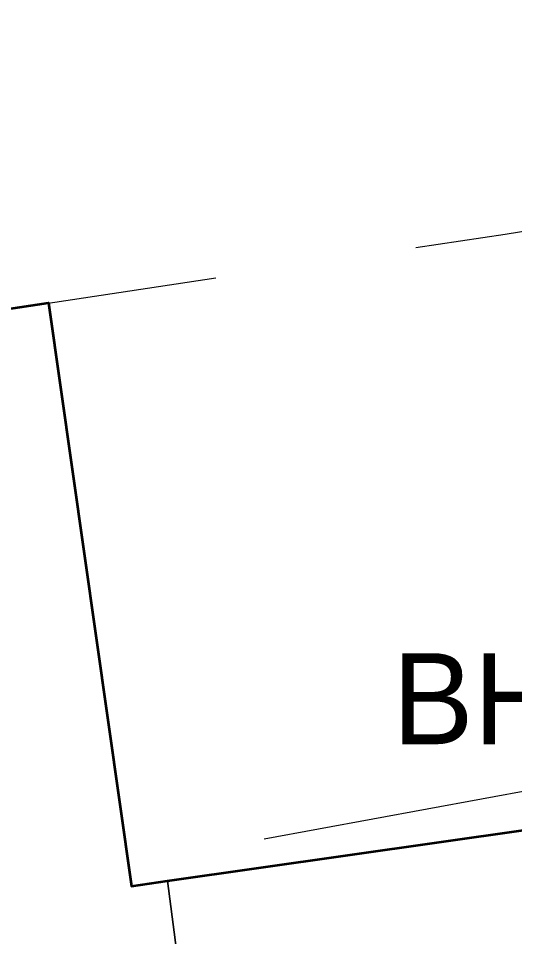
# Model space of a CAD drawing. Header units: metres. Extents: x 0 to 105485, y 0 to 425721.
# Drawn here: x 104796.27 to 104801.17, y 425179.34 to 425188.42 of the extents above; entities that cross this region are included whole.
import ezdxf
from ezdxf.enums import TextEntityAlignment as Align

# ---------------------------------------------------------------- set-up
doc = ezdxf.new("R2010")
doc.units = ezdxf.units.M
doc.header["$MEASUREMENT"] = 0
doc.linetypes.add('KG-PERCEEL-SO', pattern=[19, 5.5, -4, 5.5, -4])
for name, color, linetype, lineweight in [('B-XX-KG-GRENS_PERCEEL-G', 150, 'KG-PERCEEL-SO', 18), ('B-XX-MO-ONDERZOEK_BORING-T', 30, 'Continuous', 18), ('B-XX-OG-BEBOUWING-G', 7, 'Continuous', 35), ('B-XX-OG-TERREIN_ERF-G', 7, 'Continuous', 18), ('B-XX-VH-OPENVERHARDING-G', 90, 'Continuous', 18)]:
    doc.layers.add(name, color=color, linetype=linetype, lineweight=lineweight)

msp = doc.modelspace()

# ---------------------------------------------------------------- linework, layer by layer
at = {"layer": 'B-XX-KG-GRENS_PERCEEL-G', "ltscale": 0.5, "flags": 128}
for points in [[(104786.106, 425184.026), (104801.078, 425186.282), (104805.036, 425186.913)], [(104792.495, 425171.875), (104796.012, 425171.625), (104798.536, 425173.772), (104797.708, 425180.123), (104802.303, 425180.969), (104802.085, 425182.047), (104807.537, 425183.147)]]:
    msp.add_lwpolyline(points, dxfattribs=at)
at = {"layer": 'B-XX-OG-BEBOUWING-G', "ltscale": 0.5}
msp.add_lwpolyline([(104799.718, 425195.136), (104792.057, 425194.685), (104789.462, 425194.532), (104788.934, 425194.495), (104787.988, 425194.428), (104782.042, 425194.043), (104782.545, 425192.548), (104783.631, 425189.322), (104784.256, 425189.345), (104784.358, 425187.647), (104785.935, 425187.571), (104785.896, 425187.122), (104786.106, 425184.026), (104796.564, 425185.602), (104797.385, 425179.838), (104797.739, 425179.888), (104803.089, 425180.65), (104802.867, 425182.205), (104807.537, 425183.147), (104807.474, 425183.242), (104805.036, 425186.913), (104801.087, 425192.862)], close=True, dxfattribs=at)
at = {"layer": 'B-XX-OG-TERREIN_ERF-G', "ltscale": 0.5}
msp.add_lwpolyline([(104797.739, 425179.888), (104797.385, 425179.838), (104796.564, 425185.602), (104786.106, 425184.026), (104785.896, 425187.122), (104776.571, 425187.512), (104776.407, 425186.763), (104770.969, 425187.654), (104770.468, 425183.92), (104767.438, 425184.19), (104767.411, 425183.901), (104766.966, 425178.925), (104777.381, 425178.191), (104778.899, 425178.056), (104778.622, 425174.951), (104777.124, 425175.085), (104776.958, 425173.072), (104776.938, 425172.836), (104788.722, 425172.144), (104791.692, 425171.932), (104796.012, 425171.625), (104798.536, 425173.772)], close=True, dxfattribs=at)
at = {"layer": 'B-XX-VH-OPENVERHARDING-G', "ltscale": 0.5}
msp.add_lwpolyline([(104795.19, 425164.189), (104804.926, 425166.916), (104804.436, 425168.5), (104804.645, 425168.557), (104804.473, 425169.184), (104807.369, 425169.928), (104807.526, 425169.35), (104815.276, 425171.483), (104808.963, 425180.998), (104807.863, 425180.27), (104806.73, 425181.99), (104807.824, 425182.715), (104807.537, 425183.147), (104802.867, 425182.205), (104803.089, 425180.65), (104797.739, 425179.888), (104798.536, 425173.772), (104796.012, 425171.625)], dxfattribs=at)

# ---------------------------------------------------------------- texts
at = {"layer": 'B-XX-MO-ONDERZOEK_BORING-T', "color": 10, "lineweight": 18}
msp.add_text('BHR000000360513', height=0.9, dxfattribs=at).set_placement((104805.25, 425181.69), align=Align.MIDDLE_CENTER)

doc.saveas('drawing.dxf')
